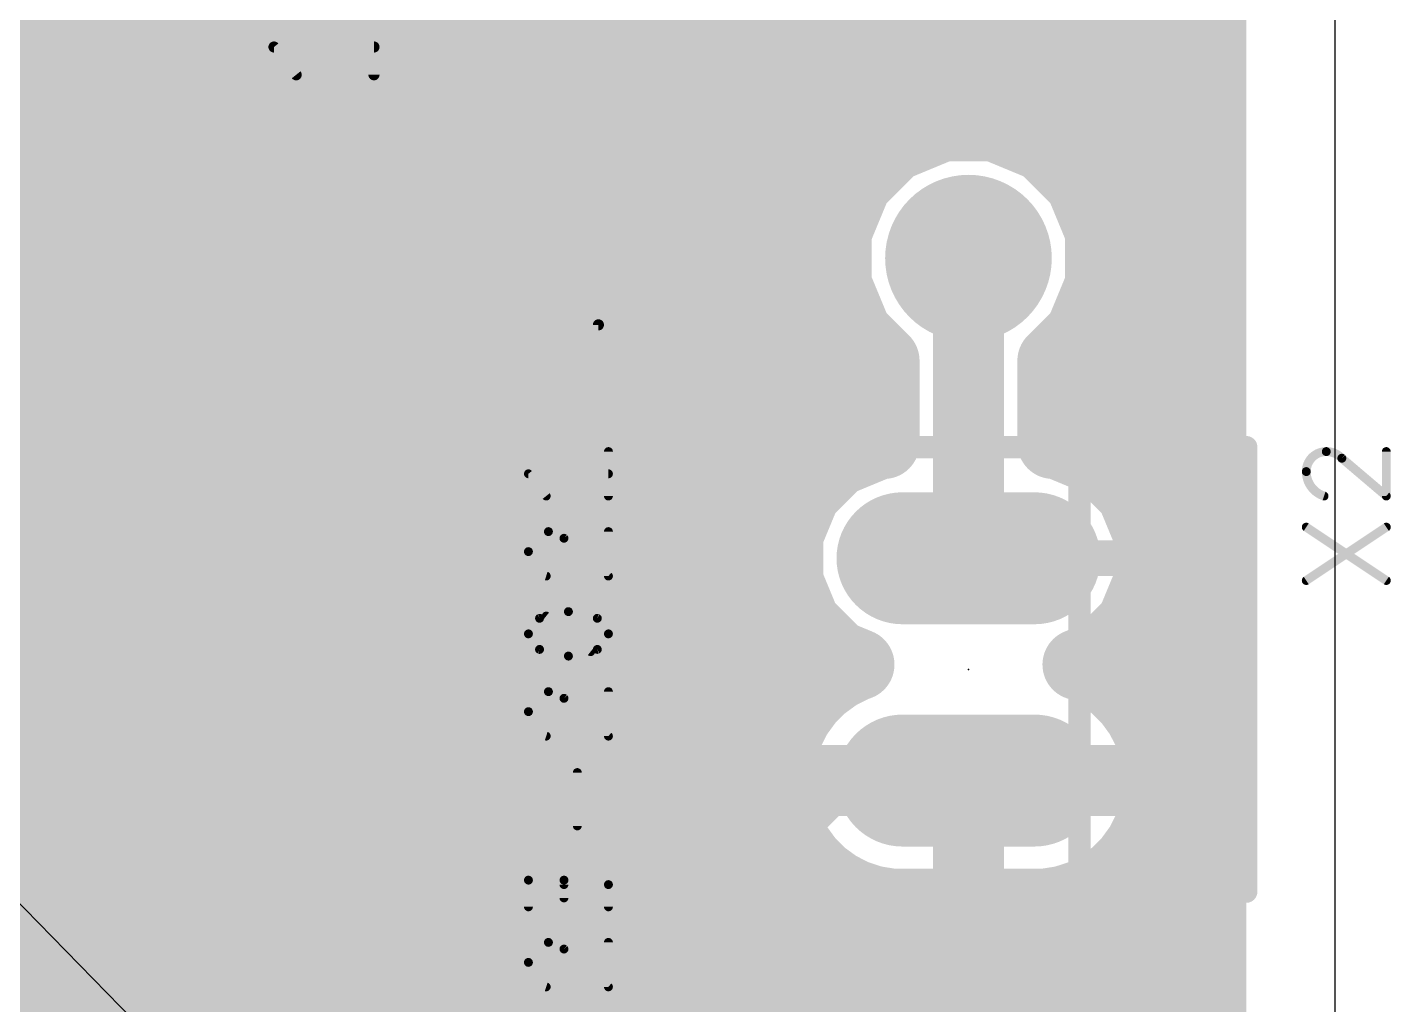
# Model space of a CAD drawing. Extents: x -0.1 to 1.18, y 0 to 3.76.
# Drawn here: x 0.562 to 1.175, y 1.044 to 1.484 of the extents above; entities that cross this region are included whole.
import ezdxf

# ---------------------------------------------------------------- set-up
doc = ezdxf.new("R2010")
doc.units = 0
for name, color, linetype in [('1', 12, 'CONTINUOUS'), ('16', 132, 'CONTINUOUS'), ('17', 110, 'CONTINUOUS'), ('18', 110, 'CONTINUOUS'), ('19', 53, 'CONTINUOUS'), ('20', 31, 'CONTINUOUS'), ('21', 253, 'CONTINUOUS'), ('23', 53, 'CONTINUOUS'), ('25', 253, 'CONTINUOUS'), ('27', 253, 'CONTINUOUS'), ('39', 12, 'CONTINUOUS')]:
    doc.layers.add(name, color=color, linetype=linetype)

# ---------------------------------------------------------------- blocks, each defined once
blk = doc.blocks.new('LONGP100')
at = {"const_width": 1}
blk.add_lwpolyline([(-0.5, 0), (0.5, 0)], dxfattribs=at)
at = {"const_width": 0.5}
for points in [[(-0.5, 0.25, 1), (-0.5, -0.25)], [(0.5, -0.25, 1), (0.5, 0.25)]]:
    blk.add_lwpolyline(points, format="xyb", dxfattribs=at)
blk = doc.blocks.new('ROUNDV')
at = {"const_width": 0.5}
blk.add_lwpolyline([(0, -0.25, 1), (0, 0.25, 1), (0, -0.25)], format="xyb", dxfattribs=at)

msp = doc.modelspace()

# ---------------------------------------------------------------- linework, layer by layer
at = {"layer": '1'}
for points, const_width in [([(1.094, 1.754804), (1.094, 1.285196)], 0.032), ([(0.5455, 1.48499), (0.604257, 1.543747)], 0.032), ([(0.545089, 1.472), (1.094, 1.472)], 0.032), ([(0.967993, 1.4655), (0.936568, 1.452483)], 0.032), ([(1.002007, 1.4655), (0.967993, 1.4655)], 0.032), ([(1.033432, 1.452483), (1.002007, 1.4655)], 0.032), ([(0.936568, 1.452483), (0.912517, 1.428432)], 0.032), ([(1.057483, 1.428432), (1.033432, 1.452483)], 0.032), ([(0.530915, 1.44), (0.924085, 1.44)], 0.032), ([(1.045915, 1.44), (1.094, 1.44)], 0.032), ([(0.912517, 1.428432), (0.8995, 1.397007)], 0.032), ([(1.0705, 1.397007), (1.057483, 1.428432)], 0.032), ([(0.485457, 1.408), (0.904054, 1.408)], 0.032), ([(1.065946, 1.408), (1.094, 1.408)], 0.032), ([(0.82, 1.4), (0.056, 1.4)], 0.032), ([(0.865, 1.355), (0.82, 1.4)], 0.032), ([(0.8995, 1.397007), (0.8995, 1.362993)], 0.032), ([(1.0705, 1.362993), (1.0705, 1.397007)], 0.032), ([(0.985, 1.38), (0.985, 1.245)], 0.032), ([(0.844, 1.376), (0.8995, 1.376)], 0.032), ([(1.0705, 1.376), (1.094, 1.376)], 0.032), ([(0.8995, 1.362993), (0.912517, 1.331568)], 0.032), ([(1.057483, 1.331568), (1.0705, 1.362993)], 0.032), ([(0.865, 0.70551), (0.865, 1.355)], 0.032), ([(0.865, 1.344), (0.907367, 1.344)], 0.032), ([(1.062633, 1.344), (1.094, 1.344)], 0.032), ([(0.912517, 1.331568), (0.921, 1.323085)], 0.032), ([(1.049, 1.323085), (1.057483, 1.331568)], 0.032), ([(0.921, 1.323085), (0.921, 1.314872)], 0.032), ([(1.049, 1.314872), (1.049, 1.323085)], 0.032), ([(0.865, 1.312), (0.914067, 1.312)], 0.032), ([(0.91131, 1.310858), (0.889457, 1.289005)], 0.032), ([(0.921, 1.314872), (0.91131, 1.310858)], 0.032), ([(1.05869, 1.310858), (1.049, 1.314872)], 0.032), ([(1.055933, 1.312), (1.094, 1.312)], 0.032), ([(1.070252, 1.299296), (1.05869, 1.310858)], 0.032), ([(1.086721, 1.292474), (1.070252, 1.299296)], 0.032), ([(1.094, 1.285196), (1.086721, 1.292474)], 0.032), ([(0.889457, 1.289005), (0.87763, 1.260453)], 0.032), ([(0.865, 1.28), (0.885727, 1.28)], 0.032), ([(0.87763, 1.260453), (0.87763, 1.229547)], 0.032), ([(0.865, 1.248), (0.87763, 1.248)], 0.032), ([(0.985, 1.245), (1.055, 1.245)], 0.016), ([(1.055, 1.245), (1.1, 1.2)], 0.016), ([(0.87763, 1.229547), (0.889457, 1.200995)], 0.032), ([(0.865, 1.216), (0.883241, 1.216)], 0.032), ([(0.889457, 1.200995), (0.911298, 1.179153)], 0.032), ([(1.1, 1.2), (1.1, 0.946181)], 0.016), ([(0.865, 1.184), (0.906452, 1.184)], 0.032), ([(0.911298, 1.179153), (0.907689, 1.174185)], 0.032), ([(0.907689, 1.174185), (0.90371, 1.166376)], 0.032), ([(0.90371, 1.166376), (0.901001, 1.15804)], 0.032), ([(0.901001, 1.15804), (0.89963, 1.149383)], 0.032), ([(0.865, 1.152), (0.900045, 1.152)], 0.032), ([(0.865, 1.09), (0.92, 1.145)], 0.032), ([(0.89963, 1.149383), (0.89963, 1.145)], 0.032), ([(0.89963, 1.145), (0.984999, 1.145)], 0.032), ([(0.984999, 1.144999), (0.89963, 1.144999)], 0.032), ([(0.89963, 1.144999), (0.89963, 1.140617)], 0.032), ([(0.92, 1.145), (0.985, 1.145)], 0.032), ([(0.985, 1.145), (0.948158, 1.145)], 0.032), ([(0.984999, 1.145), (0.984999, 1.144999)], 0.032), ([(0.984999, 1.089315), (0.984999, 1.144999)], 0.032), ([(0.984999, 1.144999), (0.985, 1.144999)], 0.032), ([(0.985, 1.145), (0.985, 1.03)], 0.032), ([(0.985, 1.144999), (0.985, 1.089315)], 0.032), ([(0.89963, 1.140617), (0.901001, 1.13196)], 0.032), ([(0.901001, 1.13196), (0.90371, 1.123624)], 0.032), ([(0.865, 1.12), (0.905556, 1.12)], 0.032), ([(0.90371, 1.123624), (0.907689, 1.115815)], 0.032), ([(0.984999, 1.12), (0.985, 1.12)], 0.032), ([(0.907689, 1.115815), (0.912841, 1.108724)], 0.032), ([(0.912841, 1.108724), (0.919039, 1.102526)], 0.032), ([(0.919039, 1.102526), (0.92613, 1.097374)], 0.032), ([(0.92613, 1.097374), (0.933939, 1.093395)], 0.032), ([(1.036061, 1.093395), (1.04387, 1.097374)], 0.032), ([(1.04387, 1.097374), (1.044, 1.097468)], 0.032), ([(1.044, 1.097468), (1.044, 0.969377)], 0.032), ([(0.865, 0.795), (0.865, 1.09)], 0.032), ([(0.933939, 1.093395), (0.942275, 1.090686)], 0.032), ([(0.942275, 1.090686), (0.950932, 1.089315)], 0.032), ([(0.950932, 1.089315), (0.984999, 1.089315)], 0.032), ([(0.985, 1.089315), (1.019068, 1.089315)], 0.032), ([(1.019068, 1.089315), (1.027725, 1.090686)], 0.032), ([(1.027725, 1.090686), (1.036061, 1.093395)], 0.032), ([(0.865, 1.088), (1.044, 1.088)], 0.032), ([(0.865, 1.056), (1.044, 1.056)], 0.032)]:
    msp.add_lwpolyline(points, dxfattribs=dict(at, const_width=const_width))
for points, const_width in [([(1.094, 1.464, 1), (1.094, 1.48)], 0.016), ([(0.967993, 1.4735, 1), (0.967993, 1.4575)], 0.016), ([(0.971054, 1.458109, 1), (0.964931, 1.472891)], 0.016), ([(1.005068, 1.472891, 1), (0.998946, 1.458109)], 0.016), ([(1.002007, 1.4575, 1), (1.002007, 1.4735)], 0.016), ([(0.933507, 1.459874, 1), (0.93963, 1.445092)], 0.016), ([(0.942225, 1.446826, 1), (0.930911, 1.45814)], 0.016), ([(1.039089, 1.45814, 1), (1.027775, 1.446826)], 0.016), ([(1.03037, 1.445092, 1), (1.036493, 1.459874)], 0.016), ([(0.924085, 1.432, 1), (0.924085, 1.448)], 0.016), ([(1.045915, 1.448, 1), (1.045915, 1.432)], 0.016), ([(1.094, 1.432, 1), (1.094, 1.448)], 0.016), ([(0.90686, 1.434089, 1), (0.918173, 1.422775)], 0.016), ([(0.919908, 1.42537, 1), (0.905126, 1.431493)], 0.016), ([(1.064874, 1.431493, 1), (1.050092, 1.42537)], 0.016), ([(1.051826, 1.422775, 1), (1.06314, 1.434089)], 0.016), ([(0.904054, 1.4, 1), (0.904054, 1.416)], 0.016), ([(1.065946, 1.416, 1), (1.065946, 1.4)], 0.016), ([(1.094, 1.4, 1), (1.094, 1.416)], 0.016), ([(0.825657, 1.405657, 1), (0.814343, 1.394343)], 0.016), ([(0.82, 1.392, 1), (0.82, 1.408)], 0.016), ([(0.9075, 1.397007, 1), (0.8915, 1.397007)], 0.016), ([(1.0785, 1.397007, 1), (1.0625, 1.397007)], 0.016), ([(0.892109, 1.400068, 1), (0.906891, 1.393946)], 0.016), ([(1.063109, 1.393946, 1), (1.077891, 1.400068)], 0.016), ([(0.993, 1.38, 1), (0.977, 1.38)], 0.016), ([(0.844, 1.384, 1), (0.844, 1.368)], 0.016), ([(0.8995, 1.368, 1), (0.8995, 1.384)], 0.016), ([(1.0705, 1.384, 1), (1.0705, 1.368)], 0.016), ([(1.094, 1.368, 1), (1.094, 1.384)], 0.016), ([(0.906891, 1.366054, 1), (0.892109, 1.359931)], 0.016), ([(1.077891, 1.359931, 1), (1.063109, 1.366054)], 0.016), ([(0.873, 1.355, 1), (0.857, 1.355)], 0.016), ([(0.859343, 1.349343, 1), (0.870657, 1.360657)], 0.016), ([(0.8915, 1.362993, 1), (0.9075, 1.362993)], 0.016), ([(1.0625, 1.362993, 1), (1.0785, 1.362993)], 0.016), ([(0.865, 1.352, 1), (0.865, 1.336)], 0.016), ([(0.907367, 1.336, 1), (0.907367, 1.352)], 0.016), ([(1.062633, 1.352, 1), (1.062633, 1.336)], 0.016), ([(1.094, 1.336, 1), (1.094, 1.352)], 0.016), ([(0.918173, 1.337225, 1), (0.90686, 1.325911)], 0.016), ([(1.06314, 1.325911, 1), (1.051826, 1.337225)], 0.016), ([(0.905126, 1.328507, 1), (0.919908, 1.33463)], 0.016), ([(0.929, 1.323085, 1), (0.913, 1.323085)], 0.016), ([(1.057, 1.323085, 1), (1.041, 1.323085)], 0.016), ([(1.050092, 1.33463, 1), (1.064874, 1.328507)], 0.016), ([(0.915343, 1.317428, 1), (0.926657, 1.328741)], 0.016), ([(1.043343, 1.328741, 1), (1.054657, 1.317428)], 0.016), ([(0.865, 1.32, 1), (0.865, 1.304)], 0.016), ([(0.908249, 1.318249, 1), (0.914371, 1.303467)], 0.016), ([(0.916967, 1.305201, 1), (0.905653, 1.316515)], 0.016), ([(0.914067, 1.304, 1), (0.914067, 1.32)], 0.016), ([(0.924061, 1.307481, 1), (0.917939, 1.322263)], 0.016), ([(1.052061, 1.322263, 1), (1.045938, 1.307481)], 0.016), ([(1.055933, 1.32, 1), (1.055933, 1.304)], 0.016), ([(1.064347, 1.316515, 1), (1.053033, 1.305201)], 0.016), ([(1.055629, 1.303467, 1), (1.061751, 1.318249)], 0.016), ([(1.094, 1.304, 1), (1.094, 1.32)], 0.016), ([(0.913, 1.314872, 1), (0.929, 1.314872)], 0.016), ([(1.041, 1.314872, 1), (1.057, 1.314872)], 0.016), ([(1.073313, 1.306687, 1), (1.06719, 1.291905)], 0.016), ([(1.064595, 1.293639, 1), (1.075909, 1.304953)], 0.016), ([(1.092378, 1.298131, 1), (1.081064, 1.286818)], 0.016), ([(1.08366, 1.285083, 1), (1.089783, 1.299865)], 0.016), ([(0.8838, 1.294662, 1), (0.895114, 1.283348)], 0.016), ([(0.896848, 1.285943, 1), (0.882066, 1.292066)], 0.016), ([(0.865, 1.288, 1), (0.865, 1.272)], 0.016), ([(0.885727, 1.272, 1), (0.885727, 1.288)], 0.016), ([(1.088343, 1.279539, 1), (1.099657, 1.290852)], 0.016), ([(1.086, 1.285196, 1), (1.102, 1.285196)], 0.016), ([(0.88563, 1.260453, 1), (0.86963, 1.260453)], 0.016), ([(0.870239, 1.263514, 1), (0.885021, 1.257391)], 0.016), ([(0.865, 1.256, 1), (0.865, 1.24)], 0.016), ([(0.87763, 1.24, 1), (0.87763, 1.256)], 0.016), ([(0.977, 1.245, 1), (0.993, 1.245)], 0.016), ([(0.985, 1.249, 1), (0.985, 1.241)], 0.008), ([(1.057828, 1.247828, 1), (1.052172, 1.242172)], 0.008), ([(1.055, 1.241, 1), (1.055, 1.249)], 0.008), ([(0.885021, 1.232609, 1), (0.870239, 1.226486)], 0.016), ([(0.86963, 1.229547, 1), (0.88563, 1.229547)], 0.016), ([(0.865, 1.224, 1), (0.865, 1.208)], 0.016), ([(0.883241, 1.208, 1), (0.883241, 1.224)], 0.016), ([(0.895114, 1.206652, 1), (0.8838, 1.195338)], 0.016), ([(0.882066, 1.197933, 1), (0.896848, 1.204056)], 0.016), ([(1.104, 1.2, 1), (1.096, 1.2)], 0.008), ([(1.097172, 1.197172, 1), (1.102828, 1.202828)], 0.008), ([(0.865, 1.192, 1), (0.865, 1.176)], 0.016), ([(0.906452, 1.176, 1), (0.906452, 1.192)], 0.016), ([(0.917771, 1.174451, 1), (0.904826, 1.183856)], 0.016), ([(0.905642, 1.173496, 1), (0.916955, 1.18481)], 0.016), ([(0.901217, 1.178888, 1), (0.914161, 1.169483)], 0.016), ([(0.914817, 1.170553, 1), (0.900561, 1.177817)], 0.016), ([(0.896582, 1.170008, 1), (0.910838, 1.162744)], 0.016), ([(0.911318, 1.163903, 1), (0.896101, 1.168848)], 0.016), ([(0.908903, 1.156788, 1), (0.8931, 1.159291)], 0.016), ([(0.865, 1.16, 1), (0.865, 1.144)], 0.016), ([(0.893393, 1.160512, 1), (0.90861, 1.155567)], 0.016), ([(0.900045, 1.144, 1), (0.900045, 1.16)], 0.016), ([(0.90763, 1.149382, 1), (0.89163, 1.149383)], 0.016), ([(0.89963, 1.153, 1), (0.89963, 1.137)], 0.016), ([(0.89963, 1.152999, 1), (0.89963, 1.136999)], 0.016), ([(0.90763, 1.144999, 1), (0.89163, 1.144999)], 0.016), ([(0.92, 1.153, 1), (0.92, 1.137)], 0.016), ([(0.925657, 1.139343, 1), (0.914343, 1.150657)], 0.016), ([(0.948158, 1.153, 1), (0.948158, 1.137)], 0.016), ([(0.992999, 1.145, 1), (0.976999, 1.145)], 0.016), ([(0.992999, 1.144999, 1), (0.976999, 1.144999)], 0.016), ([(0.984999, 1.152999, 1), (0.984999, 1.136999)], 0.016), ([(0.993, 1.145, 1), (0.977, 1.145)], 0.016), ([(0.993, 1.144999, 1), (0.977, 1.144999)], 0.016), ([(0.984999, 1.137, 1), (0.984999, 1.153)], 0.016), ([(0.984999, 1.136999, 1), (0.984999, 1.152999)], 0.016), ([(0.985, 1.137, 1), (0.985, 1.153)], 0.016), ([(0.985, 1.137, 1), (0.985, 1.153)], 0.016), ([(0.985, 1.136999, 1), (0.985, 1.152999)], 0.016), ([(0.891728, 1.150634, 1), (0.907531, 1.148131)], 0.016), ([(0.907531, 1.141869, 1), (0.891728, 1.139366)], 0.016), ([(0.89163, 1.145001, 1), (0.90763, 1.145)], 0.016), ([(0.89163, 1.140617, 1), (0.90763, 1.140617)], 0.016), ([(0.90861, 1.134432, 1), (0.893393, 1.129488)], 0.016), ([(0.976999, 1.144999, 1), (0.992999, 1.144999)], 0.016), ([(0.8931, 1.130709, 1), (0.908903, 1.133212)], 0.016), ([(0.865, 1.128, 1), (0.865, 1.112)], 0.016), ([(0.910838, 1.127256, 1), (0.896582, 1.119992)], 0.016), ([(0.905556, 1.112, 1), (0.905556, 1.128)], 0.016), ([(0.984999, 1.128, 1), (0.984999, 1.112)], 0.016), ([(0.985, 1.112, 1), (0.985, 1.128)], 0.016), ([(0.896101, 1.121152, 1), (0.911318, 1.126096)], 0.016), ([(0.914161, 1.120517, 1), (0.901217, 1.111112)], 0.016), ([(0.900561, 1.112183, 1), (0.914817, 1.119447)], 0.016), ([(0.918498, 1.11438, 1), (0.907184, 1.103067)], 0.016), ([(0.906369, 1.104021, 1), (0.919313, 1.113426)], 0.016), ([(0.923741, 1.108998, 1), (0.914336, 1.096054)], 0.016), ([(0.913382, 1.096869, 1), (0.924695, 1.108183)], 0.016), ([(0.929761, 1.104502, 1), (0.922498, 1.090246)], 0.016), ([(0.921427, 1.090902, 1), (0.930832, 1.103846)], 0.016), ([(1.039163, 1.103842, 1), (1.048578, 1.090905)], 0.016), ([(1.052, 1.097468, 1), (1.036, 1.097468)], 0.016), ([(1.048707, 1.091, 1), (1.039293, 1.103937)], 0.016), ([(1.047502, 1.090246, 1), (1.040238, 1.104502)], 0.016), ([(0.873, 1.09, 1), (0.857, 1.09)], 0.016), ([(0.936411, 1.101003, 1), (0.931467, 1.085786)], 0.016), ([(0.930307, 1.086267, 1), (0.937571, 1.100523)], 0.016), ([(0.943527, 1.098588, 1), (0.941024, 1.082785)], 0.016), ([(0.939803, 1.083078, 1), (0.944747, 1.098295)], 0.016), ([(0.950932, 1.097315, 1), (0.950932, 1.081315)], 0.016), ([(0.949681, 1.081413, 1), (0.952184, 1.097216)], 0.016), ([(0.985, 1.097315, 1), (0.985, 1.081315)], 0.016), ([(0.984999, 1.081315, 1), (0.984999, 1.097315)], 0.016), ([(1.017816, 1.097216, 1), (1.020319, 1.081413)], 0.016), ([(1.019068, 1.081315, 1), (1.019068, 1.097315)], 0.016), ([(1.025253, 1.098295, 1), (1.030197, 1.083078)], 0.016), ([(1.028976, 1.082785, 1), (1.026473, 1.098588)], 0.016), ([(1.032429, 1.100523, 1), (1.039693, 1.086267)], 0.016), ([(1.038533, 1.085786, 1), (1.033589, 1.101003)], 0.016), ([(0.865, 1.096, 1), (0.865, 1.08)], 0.016), ([(0.859343, 1.095657, 1), (0.870657, 1.084343)], 0.016), ([(1.044, 1.08, 1), (1.044, 1.096)], 0.016), ([(0.976999, 1.089315, 1), (0.992999, 1.089315)], 0.016), ([(0.977, 1.089315, 1), (0.993, 1.089315)], 0.016), ([(0.865, 1.064, 1), (0.865, 1.048)], 0.016), ([(1.044, 1.048, 1), (1.044, 1.064)], 0.016)]:
    msp.add_lwpolyline(points, format="xyb", dxfattribs=dict(at, const_width=const_width))
at = {"layer": '16', "const_width": 0.032}
for points in [[(1.094, 3.444), (1.094, 0.227064)], [(0.516946, 1.472), (1.094, 1.472)], [(0.494146, 1.44), (1.094, 1.44)], [(0.973165, 1.4395), (0.951296, 1.430442)], [(0.996835, 1.4395), (0.973165, 1.4395)], [(1.018704, 1.430442), (0.996835, 1.4395)], [(0.951296, 1.430442), (0.934558, 1.413704)], [(1.035442, 1.413704), (1.018704, 1.430442)], [(0.934558, 1.413704), (0.9255, 1.391835)], [(1.0445, 1.391835), (1.035442, 1.413704)], [(0.49, 1.408), (0.932196, 1.408)], [(1.037804, 1.408), (1.094, 1.408)], [(0.9255, 1.391835), (0.9255, 1.368165)], [(1.0445, 1.368165), (1.0445, 1.391835)], [(0.985, 1.245), (0.985, 1.38)], [(0.49, 1.376), (0.9255, 1.376)], [(1.0445, 1.376), (1.094, 1.376)], [(0.9255, 1.368165), (0.934558, 1.346296)], [(1.035442, 1.346296), (1.0445, 1.368165)], [(0.934558, 1.346296), (0.947, 1.333854)], [(1.023, 1.333854), (1.035442, 1.346296)], [(0.49, 1.344), (0.936854, 1.344)], [(1.033146, 1.344), (1.094, 1.344)], [(0.947, 1.333854), (0.947, 1.296685)], [(1.023, 1.296685), (1.023, 1.333854)], [(0.49, 1.312), (0.947, 1.312)], [(1.023, 1.312), (1.094, 1.312)], [(0.945034, 1.296685), (0.926038, 1.288816)], [(0.947, 1.296685), (0.945034, 1.296685)], [(1.024966, 1.296685), (1.023, 1.296685)], [(1.043962, 1.288816), (1.024966, 1.296685)], [(0.926038, 1.288816), (0.911499, 1.274277)], [(1.058501, 1.274277), (1.043962, 1.288816)], [(0.49, 1.28), (0.917221, 1.28)], [(1.052779, 1.28), (1.094, 1.28)], [(0.911499, 1.274277), (0.90363, 1.255281)], [(1.06637, 1.255281), (1.058501, 1.274277)], [(0.90363, 1.255281), (0.90363, 1.234719)], [(1.06637, 1.234719), (1.06637, 1.255281)], [(0.49, 1.248), (0.90363, 1.248)], [(1.06637, 1.248), (1.094, 1.248)], [(0.90363, 1.234719), (0.911499, 1.215723)], [(1.058501, 1.215723), (1.06637, 1.234719)], [(0.49, 1.216), (0.911384, 1.216)], [(0.911499, 1.215723), (0.926038, 1.201184)], [(1.043962, 1.201184), (1.058501, 1.215723)], [(1.058616, 1.216), (1.094, 1.216)], [(0.926038, 1.201184), (0.935705, 1.197179)], [(1.034294, 1.197179), (1.043962, 1.201184)], [(0.92613, 1.192626), (0.919039, 1.187474)], [(0.933939, 1.196605), (0.92613, 1.192626)], [(0.935705, 1.197179), (0.933939, 1.196605)], [(1.036061, 1.196605), (1.034294, 1.197179)], [(1.04387, 1.192626), (1.036061, 1.196605)], [(1.050961, 1.187474), (1.04387, 1.192626)], [(0.919039, 1.187474), (0.912841, 1.181276)], [(1.057159, 1.181276), (1.050961, 1.187474)], [(0.49, 1.184), (0.915564, 1.184)], [(0.912841, 1.181276), (0.907689, 1.174185)], [(1.054435, 1.184), (1.094, 1.184)], [(1.062311, 1.174185), (1.057159, 1.181276)], [(0.907689, 1.174185), (0.90371, 1.166376)], [(1.06629, 1.166376), (1.062311, 1.174185)], [(0.90371, 1.166376), (0.901001, 1.15804)], [(1.068999, 1.15804), (1.06629, 1.166376)], [(0.901001, 1.15804), (0.89963, 1.149383)], [(1.07037, 1.149383), (1.068999, 1.15804)], [(0.49, 1.152), (0.900045, 1.152)], [(1.069955, 1.152), (1.094, 1.152)], [(0.89963, 1.149383), (0.89963, 1.145)], [(0.89963, 1.145), (0.984999, 1.145)], [(0.984999, 1.144999), (0.89963, 1.144999)], [(0.89963, 1.144999), (0.89963, 1.140617)], [(0.984999, 1.145), (0.984999, 1.144999)], [(0.984999, 1.089315), (0.984999, 1.144999)], [(0.984999, 1.144999), (0.985, 1.144999)], [(0.985, 1.03), (0.985, 1.145)], [(0.985, 1.144999), (0.985, 1.089315)], [(0.985001, 1.144999), (0.985001, 1.145)], [(0.985001, 1.145), (1.07037, 1.145)], [(1.07037, 1.144999), (0.985001, 1.144999)], [(1.07037, 1.145), (1.07037, 1.149383)], [(1.07037, 1.140617), (1.07037, 1.144999)], [(0.89963, 1.140617), (0.901001, 1.13196)], [(1.068999, 1.13196), (1.07037, 1.140617)], [(0.901001, 1.13196), (0.90371, 1.123624)], [(1.06629, 1.123624), (1.068999, 1.13196)], [(0.49, 1.12), (0.905556, 1.12)], [(0.90371, 1.123624), (0.907689, 1.115815)], [(0.984999, 1.12), (0.985, 1.12)], [(1.062311, 1.115815), (1.06629, 1.123624)], [(1.064444, 1.12), (1.094, 1.12)], [(0.907689, 1.115815), (0.912841, 1.108724)], [(1.057159, 1.108724), (1.062311, 1.115815)], [(0.912841, 1.108724), (0.919039, 1.102526)], [(1.050961, 1.102526), (1.057159, 1.108724)], [(0.919039, 1.102526), (0.92613, 1.097374)], [(1.04387, 1.097374), (1.050961, 1.102526)], [(0.92613, 1.097374), (0.933939, 1.093395)], [(1.036061, 1.093395), (1.04387, 1.097374)], [(0.933939, 1.093395), (0.942275, 1.090686)], [(0.942275, 1.090686), (0.950932, 1.089315)], [(0.950932, 1.089315), (0.984999, 1.089315)], [(0.985, 1.089315), (1.019068, 1.089315)], [(1.019068, 1.089315), (1.027725, 1.090686)], [(1.027725, 1.090686), (1.036061, 1.093395)], [(0.49, 1.088), (1.094, 1.088)], [(0.49, 1.056), (1.094, 1.056)]]:
    msp.add_lwpolyline(points, dxfattribs=at)
at = {"layer": '16', "const_width": 0.016}
for points in [[(1.094, 1.464, 1), (1.094, 1.48)], [(0.973165, 1.4475, 1), (0.973165, 1.4315)], [(0.976226, 1.432109, 1), (0.970103, 1.446891)], [(0.999897, 1.446891, 1), (0.993774, 1.432109)], [(0.996835, 1.4315, 1), (0.996835, 1.4475)], [(1.094, 1.432, 1), (1.094, 1.448)], [(0.948234, 1.437833, 1), (0.954357, 1.423051)], [(0.956953, 1.424785, 1), (0.945639, 1.436098)], [(1.024361, 1.436098, 1), (1.013047, 1.424785)], [(1.015643, 1.423051, 1), (1.021765, 1.437833)], [(0.941949, 1.410643, 1), (0.927167, 1.416765)], [(1.042833, 1.416765, 1), (1.028051, 1.410643)], [(0.928901, 1.419361, 1), (0.940215, 1.408047)], [(0.932196, 1.4, 1), (0.932196, 1.416)], [(1.029785, 1.408047, 1), (1.041098, 1.419361)], [(1.037804, 1.416, 1), (1.037804, 1.4)], [(1.094, 1.4, 1), (1.094, 1.416)], [(0.9335, 1.391835, 1), (0.9175, 1.391835)], [(1.0525, 1.391835, 1), (1.0365, 1.391835)], [(0.918109, 1.394897, 1), (0.932891, 1.388774)], [(1.037109, 1.388774, 1), (1.051891, 1.394897)], [(0.993, 1.38, 1), (0.977, 1.38)], [(0.9255, 1.368, 1), (0.9255, 1.384)], [(1.0445, 1.384, 1), (1.0445, 1.368)], [(1.094, 1.368, 1), (1.094, 1.384)], [(0.932891, 1.371226, 1), (0.918109, 1.365103)], [(1.051891, 1.365103, 1), (1.037109, 1.371226)], [(0.9175, 1.368165, 1), (0.9335, 1.368165)], [(1.0365, 1.368165, 1), (1.0525, 1.368165)], [(0.940215, 1.351953, 1), (0.928901, 1.340639)], [(1.041098, 1.340639, 1), (1.029785, 1.351953)], [(0.927167, 1.343234, 1), (0.941949, 1.349357)], [(0.936854, 1.336, 1), (0.936854, 1.352)], [(1.033146, 1.352, 1), (1.033146, 1.336)], [(1.028051, 1.349357, 1), (1.042833, 1.343234)], [(1.094, 1.336, 1), (1.094, 1.352)], [(0.955, 1.333854, 1), (0.939, 1.333854)], [(1.031, 1.333854, 1), (1.015, 1.333854)], [(0.941343, 1.328197, 1), (0.952657, 1.339511)], [(1.017343, 1.339511, 1), (1.028657, 1.328197)], [(0.947, 1.304, 1), (0.947, 1.32)], [(1.023, 1.32, 1), (1.023, 1.304)], [(1.094, 1.304, 1), (1.094, 1.32)], [(0.945034, 1.304685, 1), (0.945034, 1.288685)], [(0.948096, 1.289294, 1), (0.941973, 1.304076)], [(0.947, 1.288685, 1), (0.947, 1.304685)], [(1.023, 1.304685, 1), (1.023, 1.288685)], [(1.028027, 1.304076, 1), (1.021904, 1.289294)], [(1.024966, 1.288685, 1), (1.024966, 1.304685)], [(0.922976, 1.296207, 1), (0.929099, 1.281425)], [(0.931695, 1.283159, 1), (0.920381, 1.294473)], [(0.939, 1.296685, 1), (0.955, 1.296685)], [(1.015, 1.296685, 1), (1.031, 1.296685)], [(1.049619, 1.294473, 1), (1.038305, 1.283159)], [(1.040901, 1.281425, 1), (1.047024, 1.296207)], [(0.917221, 1.272, 1), (0.917221, 1.288)], [(1.052779, 1.288, 1), (1.052779, 1.272)], [(1.094, 1.272, 1), (1.094, 1.288)], [(0.91889, 1.271216, 1), (0.904107, 1.277339)], [(1.065892, 1.277339, 1), (1.05111, 1.271216)], [(0.905842, 1.279934, 1), (0.917155, 1.26862)], [(1.052844, 1.26862, 1), (1.064158, 1.279934)], [(0.91163, 1.255281, 1), (0.89563, 1.255281)], [(1.07437, 1.255281, 1), (1.05837, 1.255281)], [(0.896239, 1.258342, 1), (0.911021, 1.252219)], [(0.90363, 1.24, 1), (0.90363, 1.256)], [(1.06637, 1.256, 1), (1.06637, 1.24)], [(1.058979, 1.252219, 1), (1.073761, 1.258342)], [(1.094, 1.24, 1), (1.094, 1.256)], [(0.977, 1.245, 1), (0.993, 1.245)], [(0.911021, 1.237781, 1), (0.896239, 1.231658)], [(1.073761, 1.231658, 1), (1.058979, 1.237781)], [(0.89563, 1.234719, 1), (0.91163, 1.234719)], [(1.05837, 1.234719, 1), (1.07437, 1.234719)], [(0.917155, 1.22138, 1), (0.905842, 1.210066)], [(0.911384, 1.208, 1), (0.911384, 1.224)], [(1.058616, 1.224, 1), (1.058616, 1.208)], [(1.064158, 1.210066, 1), (1.052844, 1.22138)], [(1.094, 1.208, 1), (1.094, 1.224)], [(0.904107, 1.212661, 1), (0.91889, 1.218784)], [(1.05111, 1.218784, 1), (1.065892, 1.212661)], [(0.929099, 1.208575, 1), (0.922976, 1.193793)], [(0.920381, 1.195527, 1), (0.931695, 1.20684)], [(1.038305, 1.20684, 1), (1.049619, 1.195527)], [(1.047024, 1.193793, 1), (1.040901, 1.208575)], [(0.930832, 1.186154, 1), (0.921427, 1.199098)], [(0.931467, 1.204214, 1), (0.936411, 1.188997)], [(0.937571, 1.189477, 1), (0.930307, 1.203733)], [(0.932644, 1.189788, 1), (0.938767, 1.20457)], [(0.938177, 1.18957, 1), (0.933234, 1.204788)], [(1.036766, 1.204788, 1), (1.031823, 1.18957)], [(1.031233, 1.20457, 1), (1.037356, 1.189788)], [(1.039693, 1.203733, 1), (1.032429, 1.189477)], [(1.033589, 1.188997, 1), (1.038533, 1.204214)], [(1.048573, 1.199098, 1), (1.039168, 1.186154)], [(0.924695, 1.181817, 1), (0.913382, 1.193131)], [(0.922498, 1.199754, 1), (0.929761, 1.185498)], [(1.040238, 1.185498, 1), (1.047502, 1.199754)], [(1.056618, 1.193131, 1), (1.045305, 1.181817)], [(0.919313, 1.176574, 1), (0.906369, 1.185979)], [(0.914336, 1.193946, 1), (0.923741, 1.181002)], [(0.915564, 1.176, 1), (0.915564, 1.192)], [(1.046259, 1.181002, 1), (1.055664, 1.193946)], [(1.054435, 1.192, 1), (1.054435, 1.176)], [(1.063631, 1.185979, 1), (1.050687, 1.176574)], [(1.094, 1.176, 1), (1.094, 1.192)], [(0.907184, 1.186933, 1), (0.918498, 1.175619)], [(1.051502, 1.175619, 1), (1.062816, 1.186933)], [(0.901217, 1.178888, 1), (0.914161, 1.169483)], [(0.914817, 1.170553, 1), (0.900561, 1.177817)], [(1.069439, 1.177817, 1), (1.055183, 1.170553)], [(1.055839, 1.169483, 1), (1.068783, 1.178888)], [(0.896582, 1.170008, 1), (0.910838, 1.162744)], [(0.911318, 1.163903, 1), (0.896101, 1.168848)], [(1.073899, 1.168848, 1), (1.058682, 1.163903)], [(1.059162, 1.162744, 1), (1.073418, 1.170008)], [(0.908903, 1.156788, 1), (0.8931, 1.159291)], [(1.0769, 1.159291, 1), (1.061097, 1.156788)], [(0.893393, 1.160512, 1), (0.90861, 1.155567)], [(0.900045, 1.144, 1), (0.900045, 1.16)], [(1.06139, 1.155567, 1), (1.076607, 1.160512)], [(1.069955, 1.16, 1), (1.069955, 1.144)], [(1.094, 1.144, 1), (1.094, 1.16)], [(0.90763, 1.149382, 1), (0.89163, 1.149383)], [(0.89963, 1.153, 1), (0.89963, 1.137)], [(0.89963, 1.152999, 1), (0.89963, 1.136999)], [(0.90763, 1.144999, 1), (0.89163, 1.144999)], [(0.992999, 1.145, 1), (0.976999, 1.145)], [(0.992999, 1.144999, 1), (0.976999, 1.144999)], [(0.984999, 1.152999, 1), (0.984999, 1.136999)], [(0.993, 1.145, 1), (0.977, 1.145)], [(0.993, 1.144999, 1), (0.977, 1.144999)], [(0.993001, 1.145, 1), (0.977001, 1.145)], [(0.985001, 1.153, 1), (0.985001, 1.137)], [(0.985001, 1.152999, 1), (0.985001, 1.136999)], [(0.984999, 1.137, 1), (0.984999, 1.153)], [(0.984999, 1.136999, 1), (0.984999, 1.152999)], [(0.985, 1.136999, 1), (0.985, 1.152999)], [(1.07837, 1.149383, 1), (1.06237, 1.149383)], [(1.07837, 1.144999, 1), (1.06237, 1.144999)], [(1.07037, 1.137, 1), (1.07037, 1.153)], [(1.07037, 1.136999, 1), (1.07037, 1.152999)], [(0.891728, 1.150634, 1), (0.907531, 1.148131)], [(0.907531, 1.141869, 1), (0.891728, 1.139366)], [(1.062468, 1.148131, 1), (1.078271, 1.150634)], [(1.078271, 1.139366, 1), (1.062468, 1.141869)], [(0.89163, 1.145001, 1), (0.90763, 1.145)], [(0.89163, 1.140617, 1), (0.90763, 1.140617)], [(0.90861, 1.134432, 1), (0.893393, 1.129488)], [(0.976999, 1.144999, 1), (0.992999, 1.144999)], [(0.977001, 1.144999, 1), (0.993001, 1.144999)], [(1.076607, 1.129488, 1), (1.06139, 1.134432)], [(1.06237, 1.145, 1), (1.07837, 1.145)], [(1.06237, 1.140617, 1), (1.07837, 1.140617)], [(0.8931, 1.130709, 1), (0.908903, 1.133212)], [(1.061097, 1.133212, 1), (1.0769, 1.130709)], [(0.910838, 1.127256, 1), (0.896582, 1.119992)], [(0.905556, 1.112, 1), (0.905556, 1.128)], [(0.984999, 1.128, 1), (0.984999, 1.112)], [(0.985, 1.112, 1), (0.985, 1.128)], [(1.064444, 1.128, 1), (1.064444, 1.112)], [(1.073418, 1.119992, 1), (1.059162, 1.127256)], [(1.094, 1.112, 1), (1.094, 1.128)], [(0.896101, 1.121152, 1), (0.911318, 1.126096)], [(0.914161, 1.120517, 1), (0.901217, 1.111112)], [(1.068783, 1.111112, 1), (1.055839, 1.120517)], [(1.058682, 1.126096, 1), (1.073899, 1.121152)], [(0.900561, 1.112183, 1), (0.914817, 1.119447)], [(0.918498, 1.11438, 1), (0.907184, 1.103067)], [(1.062816, 1.103067, 1), (1.051502, 1.11438)], [(1.055183, 1.119447, 1), (1.069439, 1.112183)], [(0.906369, 1.104021, 1), (0.919313, 1.113426)], [(0.923741, 1.108998, 1), (0.914336, 1.096054)], [(1.055664, 1.096054, 1), (1.046259, 1.108998)], [(1.050687, 1.113426, 1), (1.063631, 1.104021)], [(0.913382, 1.096869, 1), (0.924695, 1.108183)], [(0.929761, 1.104502, 1), (0.922498, 1.090246)], [(0.921427, 1.090902, 1), (0.930832, 1.103846)], [(1.039168, 1.103846, 1), (1.048573, 1.090902)], [(1.047502, 1.090246, 1), (1.040238, 1.104502)], [(1.045305, 1.108183, 1), (1.056618, 1.096869)], [(0.936411, 1.101003, 1), (0.931467, 1.085786)], [(0.930307, 1.086267, 1), (0.937571, 1.100523)], [(0.943527, 1.098588, 1), (0.941024, 1.082785)], [(0.939803, 1.083078, 1), (0.944747, 1.098295)], [(0.950932, 1.097315, 1), (0.950932, 1.081315)], [(0.949681, 1.081413, 1), (0.952184, 1.097216)], [(0.985, 1.097315, 1), (0.985, 1.081315)], [(0.984999, 1.081315, 1), (0.984999, 1.097315)], [(1.017816, 1.097216, 1), (1.020319, 1.081413)], [(1.019068, 1.081315, 1), (1.019068, 1.097315)], [(1.025253, 1.098295, 1), (1.030197, 1.083078)], [(1.028976, 1.082785, 1), (1.026473, 1.098588)], [(1.032429, 1.100523, 1), (1.039693, 1.086267)], [(1.038533, 1.085786, 1), (1.033589, 1.101003)], [(1.094, 1.08, 1), (1.094, 1.096)], [(0.976999, 1.089315, 1), (0.992999, 1.089315)], [(0.977, 1.089315, 1), (0.993, 1.089315)], [(1.094, 1.048, 1), (1.094, 1.064)]]:
    msp.add_lwpolyline(points, format="xyb", dxfattribs=at)
at = {"layer": '19'}
msp.add_line((0.947756, 0.691575), (0.45, 1.2), dxfattribs=at)
at = {"layer": '20'}
msp.add_line((1.15, 0), (1.15, 3.5), dxfattribs=at)
at = {"layer": '21'}
for points, const_width in [([(0.7175, 1.4625), (0.7175, 1.4875)], 0.005), ([(0.6825, 1.4625), (0.6725, 1.475)], 0.005), ([(0.6725, 1.475), (0.7175, 1.475)], 0.005), ([(0.86, 1.095), (0.86, 1.295)], 0.01), ([(0.86, 1.295), (1.035, 1.295)], 0.01), ([(1.035, 1.295), (1.11, 1.295)], 0.01), ([(1.035, 1.295), (1.035, 1.095)], 0.01), ([(1.11, 1.295), (1.11, 1.095)], 0.01), ([(1.035, 1.095), (0.86, 1.095)], 0.01), ([(1.11, 1.095), (1.035, 1.095)], 0.01)]:
    msp.add_lwpolyline(points, dxfattribs=dict(at, const_width=const_width))
for points, const_width in [([(0.673476, 1.475781, 1), (0.671524, 1.474219)], 0.0025), ([(0.6725, 1.47625, 1), (0.6725, 1.47375)], 0.0025), ([(0.7175, 1.47375, 1), (0.7175, 1.47625)], 0.0025), ([(0.681524, 1.461719, 1), (0.683476, 1.463281)], 0.0025), ([(0.71625, 1.4625, 1), (0.71875, 1.4625)], 0.0025), ([(0.8625, 1.295, 1), (0.8575, 1.295)], 0.005), ([(0.86, 1.2975, 1), (0.86, 1.2925)], 0.005), ([(1.035, 1.2975, 1), (1.035, 1.2925)], 0.005), ([(1.0375, 1.295, 1), (1.0325, 1.295)], 0.005), ([(1.035, 1.2925, 1), (1.035, 1.2975)], 0.005), ([(1.1125, 1.295, 1), (1.1075, 1.295)], 0.005), ([(1.11, 1.2925, 1), (1.11, 1.2975)], 0.005), ([(0.86, 1.0975, 1), (0.86, 1.0925)], 0.005), ([(1.035, 1.0975, 1), (1.035, 1.0925)], 0.005), ([(1.035, 1.0925, 1), (1.035, 1.0975)], 0.005), ([(1.11, 1.0925, 1), (1.11, 1.0975)], 0.005), ([(0.8575, 1.095, 1), (0.8625, 1.095)], 0.005), ([(1.0325, 1.095, 1), (1.0375, 1.095)], 0.005), ([(1.1075, 1.095, 1), (1.1125, 1.095)], 0.005)]:
    msp.add_lwpolyline(points, format="xyb", dxfattribs=dict(at, const_width=const_width))
at = {"layer": '23'}
msp.add_point((0.985, 1.195), dxfattribs=at)
at = {"layer": '25'}
for points, const_width in [([(1.146, 1.293, 0.414214), (1.137, 1.284)], 0.004), ([(1.153, 1.29, 0.205257), (1.146, 1.293)], 0.004), ([(1.146, 1.294, 1), (1.146, 1.292)], 0.002), ([(1.146, 1.292, 1), (1.146, 1.294)], 0.002), ([(1.174, 1.293, 1), (1.172, 1.293)], 0.002), ([(1.153648, 1.290762, 1), (1.152352, 1.289238)], 0.002), ([(1.152276, 1.28931, 1), (1.153724, 1.29069)], 0.002), ([(1.137, 1.284, 0.325184), (1.145, 1.273)], 0.004), ([(1.138, 1.284, 1), (1.136, 1.284)], 0.002), ([(1.136, 1.284, 1), (1.138, 1.284)], 0.002), ([(1.144692, 1.272049, 1), (1.145308, 1.273951)], 0.002), ([(1.172, 1.273, 1), (1.174, 1.273)], 0.002), ([(1.172352, 1.272238, 1), (1.173648, 1.273762)], 0.002), ([(1.137555, 1.259832, 1), (1.136445, 1.258168)], 0.002), ([(1.173555, 1.258168, 1), (1.172445, 1.259832)], 0.002), ([(1.136445, 1.235832, 1), (1.137555, 1.234168)], 0.002), ([(1.172445, 1.234168, 1), (1.173555, 1.235832)], 0.002)]:
    msp.add_lwpolyline(points, format="xyb", dxfattribs=dict(at, const_width=const_width))
at = {"layer": '25', "const_width": 0.004}
for points in [[(1.173, 1.273), (1.173, 1.293)], [(1.153, 1.29), (1.173, 1.273)], [(1.173, 1.235), (1.137, 1.259)], [(1.137, 1.235), (1.173, 1.259)]]:
    msp.add_lwpolyline(points, dxfattribs=at)
at = {"layer": '27', "const_width": 0.004}
for points in [[(0.823, 1.273), (0.823, 1.293)], [(0.795, 1.273), (0.787, 1.283)], [(0.787, 1.283), (0.823, 1.283)], [(0.823, 1.237), (0.823, 1.257)], [(0.803, 1.254), (0.823, 1.237)], [(0.815, 1.203), (0.795, 1.219)], [(0.823, 1.165), (0.823, 1.185)], [(0.803, 1.182), (0.823, 1.165)], [(0.809, 1.1246), (0.809, 1.1486)], [(0.787, 1.0882), (0.787, 1.1002)], [(0.803, 1.1002), (0.803, 1.0922)], [(0.823, 1.0882), (0.823, 1.0982)], [(0.823, 1.0522), (0.823, 1.0722)], [(0.803, 1.0692), (0.823, 1.0522)]]:
    msp.add_lwpolyline(points, dxfattribs=at)
at = {"layer": '27'}
for points, const_width in [([(0.824, 1.293, 1), (0.822, 1.293)], 0.002), ([(0.787781, 1.283625, 1), (0.786219, 1.282375)], 0.002), ([(0.787, 1.284, 1), (0.787, 1.282)], 0.002), ([(0.823, 1.282, 1), (0.823, 1.284)], 0.002), ([(0.794219, 1.272375, 1), (0.795781, 1.273625)], 0.002), ([(0.822, 1.273, 1), (0.824, 1.273)], 0.002), ([(0.796, 1.257, 0.414214), (0.787, 1.248)], 0.004), ([(0.803, 1.254, 0.205257), (0.796, 1.257)], 0.004), ([(0.796, 1.258, 1), (0.796, 1.256)], 0.002), ([(0.796, 1.256, 1), (0.796, 1.258)], 0.002), ([(0.824, 1.257, 1), (0.822, 1.257)], 0.002), ([(0.803648, 1.254762, 1), (0.802352, 1.253238)], 0.002), ([(0.802276, 1.25331, 1), (0.803724, 1.25469)], 0.002), ([(0.787, 1.248, 0.325184), (0.795, 1.237)], 0.004), ([(0.788, 1.248, 1), (0.786, 1.248)], 0.002), ([(0.786, 1.248, 1), (0.788, 1.248)], 0.002), ([(0.794692, 1.236049, 1), (0.795308, 1.237951)], 0.002), ([(0.822, 1.237, 1), (0.824, 1.237)], 0.002), ([(0.822352, 1.236238, 1), (0.823648, 1.237762)], 0.002), ([(0.805, 1.221, 0.113888), (0.792, 1.218)], 0.004), ([(0.795625, 1.219781, 1), (0.794375, 1.218219)], 0.002), ([(0.818, 1.218, 0.113888), (0.805, 1.221)], 0.004), ([(0.805, 1.222, 1), (0.805, 1.22)], 0.002), ([(0.805, 1.22, 1), (0.805, 1.222)], 0.002), ([(0.792, 1.218, 0.320466), (0.787, 1.211)], 0.004), ([(0.791562, 1.218899, 1), (0.792438, 1.217101)], 0.002), ([(0.792324, 1.217054, 1), (0.791676, 1.218946)], 0.002), ([(0.823, 1.211, 0.320466), (0.818, 1.218)], 0.004), ([(0.818324, 1.218946, 1), (0.817676, 1.217054)], 0.002), ([(0.817562, 1.217101, 1), (0.818438, 1.218899)], 0.002), ([(0.787, 1.211, 0.320466), (0.792, 1.204)], 0.004), ([(0.788, 1.211, 1), (0.786, 1.211)], 0.002), ([(0.786, 1.211, 1), (0.788, 1.211)], 0.002), ([(0.818, 1.204, 0.320466), (0.823, 1.211)], 0.004), ([(0.824, 1.211, 1), (0.822, 1.211)], 0.002), ([(0.822, 1.211, 1), (0.824, 1.211)], 0.002), ([(0.792, 1.204, 0.113888), (0.805, 1.201)], 0.004), ([(0.792438, 1.204899, 1), (0.791562, 1.203101)], 0.002), ([(0.791676, 1.203054, 1), (0.792324, 1.204946)], 0.002), ([(0.805, 1.201, 0.113888), (0.818, 1.204)], 0.004), ([(0.805, 1.202, 1), (0.805, 1.2)], 0.002), ([(0.805, 1.2, 1), (0.805, 1.202)], 0.002), ([(0.814375, 1.202219, 1), (0.815625, 1.203781)], 0.002), ([(0.817676, 1.204946, 1), (0.818324, 1.203054)], 0.002), ([(0.818438, 1.203101, 1), (0.817562, 1.204899)], 0.002), ([(0.796, 1.185, 0.414214), (0.787, 1.176)], 0.004), ([(0.803, 1.182, 0.205257), (0.796, 1.185)], 0.004), ([(0.796, 1.186, 1), (0.796, 1.184)], 0.002), ([(0.796, 1.184, 1), (0.796, 1.186)], 0.002), ([(0.824, 1.185, 1), (0.822, 1.185)], 0.002), ([(0.787, 1.176, 0.325184), (0.795, 1.165)], 0.004), ([(0.788, 1.176, 1), (0.786, 1.176)], 0.002), ([(0.803648, 1.182762, 1), (0.802352, 1.181238)], 0.002), ([(0.802276, 1.18131, 1), (0.803724, 1.18269)], 0.002), ([(0.786, 1.176, 1), (0.788, 1.176)], 0.002), ([(0.794692, 1.164049, 1), (0.795308, 1.165951)], 0.002), ([(0.822, 1.165, 1), (0.824, 1.165)], 0.002), ([(0.822352, 1.164238, 1), (0.823648, 1.165762)], 0.002), ([(0.81, 1.1486, 1), (0.808, 1.1486)], 0.002), ([(0.808, 1.1246, 1), (0.81, 1.1246)], 0.002), ([(0.803, 1.1002, 1), (0.787, 1.1002)], 0.004), ([(0.823, 1.0982, 1), (0.803, 1.0982)], 0.004), ([(0.788, 1.1002, 1), (0.786, 1.1002)], 0.002), ([(0.786, 1.1002, 1), (0.788, 1.1002)], 0.002), ([(0.804, 1.1002, 1), (0.802, 1.1002)], 0.002), ([(0.802, 1.1002, 1), (0.804, 1.1002)], 0.002), ([(0.802, 1.0982, 1), (0.804, 1.0982)], 0.002), ([(0.824, 1.0982, 1), (0.822, 1.0982)], 0.002), ([(0.822, 1.0982, 1), (0.824, 1.0982)], 0.002), ([(0.802, 1.0922, 1), (0.804, 1.0922)], 0.002), ([(0.786, 1.0882, 1), (0.788, 1.0882)], 0.002), ([(0.822, 1.0882, 1), (0.824, 1.0882)], 0.002), ([(0.796, 1.0722, 0.414214), (0.787, 1.0632)], 0.004), ([(0.803, 1.0692, 0.205257), (0.796, 1.0722)], 0.004), ([(0.796, 1.0732, 1), (0.796, 1.0712)], 0.002), ([(0.796, 1.0712, 1), (0.796, 1.0732)], 0.002), ([(0.824, 1.0722, 1), (0.822, 1.0722)], 0.002), ([(0.803648, 1.069962, 1), (0.802352, 1.068438)], 0.002), ([(0.802276, 1.06851, 1), (0.803724, 1.06989)], 0.002), ([(0.787, 1.0632, 0.325184), (0.795, 1.0522)], 0.004), ([(0.788, 1.0632, 1), (0.786, 1.0632)], 0.002), ([(0.786, 1.0632, 1), (0.788, 1.0632)], 0.002), ([(0.794692, 1.051249, 1), (0.795308, 1.053151)], 0.002), ([(0.822, 1.0522, 1), (0.824, 1.0522)], 0.002), ([(0.822352, 1.051438, 1), (0.823648, 1.052962)], 0.002)]:
    msp.add_lwpolyline(points, format="xyb", dxfattribs=dict(at, const_width=const_width))
at = {"layer": '39', "const_width": 0.005}
for points in [[(0.8185, 1.35), (0.0385, 1.35)], [(0.8185, 0.05), (0.8185, 1.35)]]:
    msp.add_lwpolyline(points, dxfattribs=at)
at = {"layer": '39', "const_width": 0.0025}
for points in [[(0.81975, 1.35, 1), (0.81725, 1.35)], [(0.8185, 1.34875, 1), (0.8185, 1.35125)]]:
    msp.add_lwpolyline(points, format="xyb", dxfattribs=at)

# ---------------------------------------------------------------- block references
at = {"layer": '17', "xscale": 0.05937, "yscale": 0.05937}
for p in [(0.985, 1.245), (0.985, 1.245), (0.985, 1.145), (0.985, 1.145)]:
    msp.add_blockref('LONGP100', p, dxfattribs=at)
at = {"layer": '18', "xscale": 0.075, "yscale": 0.075}
for p in [(0.985, 1.38), (0.985, 1.38), (0.985, 1.03), (0.985, 1.03)]:
    msp.add_blockref('ROUNDV', p, dxfattribs=at)

doc.saveas('drawing.dxf')
